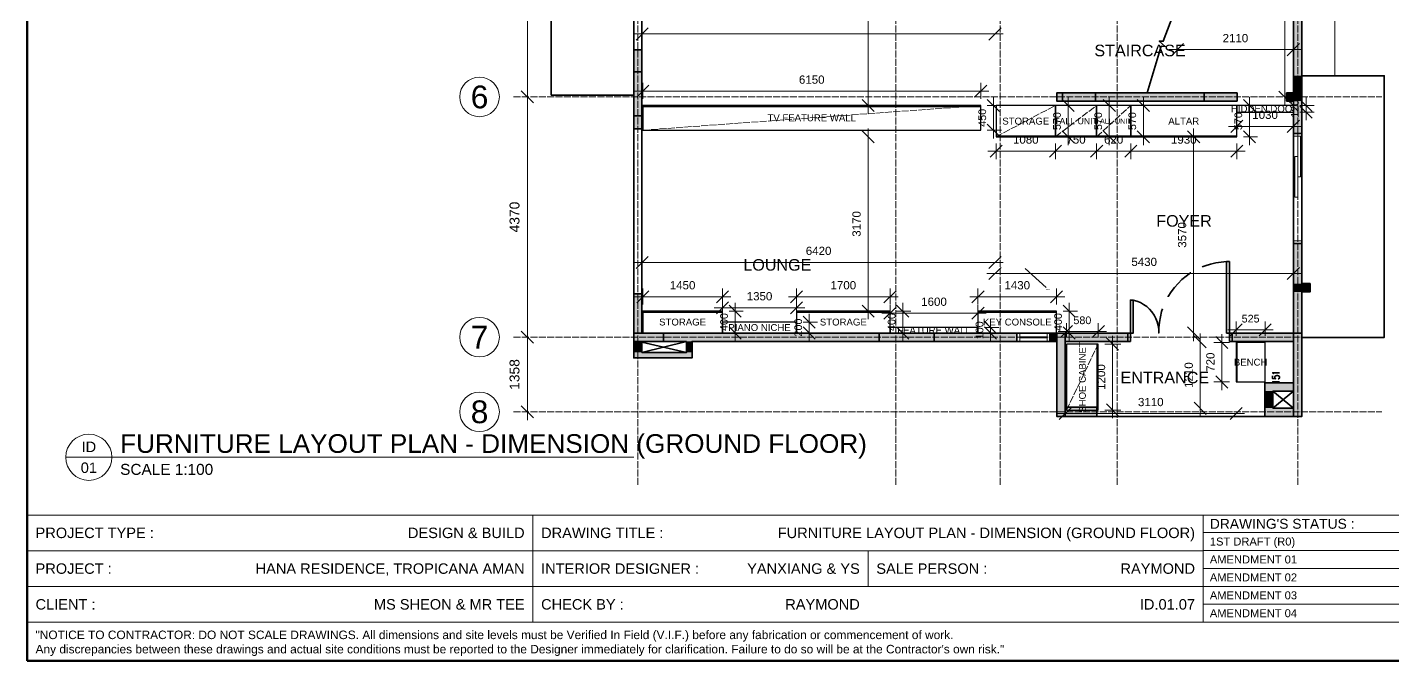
# Model space of a CAD drawing. Header units: millimetres. Extents: x 5 to 415, y 5 to 292.
# Drawn here: x 5 to 253.5, y 5 to 120.2 of the extents above; entities that cross this region are included whole.
import ezdxf
from ezdxf.enums import TextEntityAlignment as Align

# ---------------------------------------------------------------- set-up
doc = ezdxf.new("R2010")
doc.units = ezdxf.units.MM
doc.linetypes.add('DASHED', pattern=[1.524, 1.27, -0.254])
for name, color, linetype, lineweight in [('0-SHEET', 7, 'CONTINUOUS', 50), ('0-TITLE', 7, 'CONTINUOUS', 18), ('0-TITLE-TXT', 7, 'CONTINUOUS', 13), ('A-DOOR', 7, 'CONTINUOUS', 18), ('A-GRID', 8, 'DASHED', 13), ('A-GRID-TAG', 7, 'CONTINUOUS', 18), ('A-WALL', 250, 'CONTINUOUS', 35), ('A-WALL-FILL', 250, 'CONTINUOUS', 0), ('A-WIND', 7, 'CONTINUOUS', 13), ('I-DIM', 5, 'CONTINUOUS', 13), ('I-JOIN', 6, 'CONTINUOUS', 25), ('I-JOIN-HIDDEN', 6, 'DASHED', 13), ('I-ROOM', 7, 'CONTINUOUS', 13), ('I-TEXT', 7, 'CONTINUOUS', 13)]:
    doc.layers.add(name, color=color, linetype=linetype, lineweight=lineweight)
doc.styles.get("Standard").update_dxf_attribs({"font": 'arial.ttf'})

msp = doc.modelspace()

# ---------------------------------------------------------------- hatches: boundary and pattern name
at = {"layer": 'A-WALL-FILL', "true_color": 0x4d4d4d}
h = msp.add_hatch(color=7, dxfattribs=at)
h.dxf.hatch_style = 1
h.paths.add_polyline_path([(236.95, 138.06), (235.45, 138.06), (236.95, 111.39), (236.95, 138.06)])
h = msp.add_hatch(color=7, dxfattribs=at)
h.dxf.hatch_style = 1
h.paths.add_polyline_path([(235.45, 138.06), (236.95, 111.39), (235.45, 111.39), (235.45, 138.06)])
h = msp.add_hatch(color=7, dxfattribs=at)
h.dxf.hatch_style = 1
h.paths.add_polyline_path([(116.85, 116.13), (115.35, 116.13), (116.85, 107.89), (116.85, 116.13)])
h = msp.add_hatch(color=7, dxfattribs=at)
h.dxf.hatch_style = 1
h.paths.add_polyline_path([(115.35, 116.13), (116.85, 107.89), (115.35, 107.89), (115.35, 116.13)])
h = msp.add_hatch(color=7, dxfattribs=at)
h.dxf.hatch_style = 1
h.paths.add_polyline_path([(116.85, 104.09), (116.85, 112.09), (115.35, 104.09), (116.85, 104.09)])
h = msp.add_hatch(color=7, dxfattribs=at)
h.dxf.hatch_style = 1
h.paths.add_polyline_path([(116.85, 112.09), (115.35, 104.09), (115.35, 112.09), (116.85, 112.09)])
h = msp.add_hatch(color=7, dxfattribs=at)
h.dxf.hatch_style = 1
h.paths.add_polyline_path([(236.95, 111.39), (235.45, 111.39), (236.95, 108.29), (236.95, 111.39)])
h = msp.add_hatch(color=7, dxfattribs=at)
h.dxf.hatch_style = 1
h.paths.add_polyline_path([(235.45, 111.39), (236.95, 108.29), (235.45, 108.29), (235.45, 111.39)])
h = msp.add_hatch(color=7, dxfattribs=at)
h.dxf.hatch_style = 1
h.paths.add_polyline_path([(116.85, 107.89), (115.35, 107.89), (116.85, 101.73), (116.85, 107.89)])
h = msp.add_hatch(color=7, dxfattribs=at)
h.dxf.hatch_style = 1
h.paths.add_polyline_path([(115.35, 107.89), (116.85, 101.73), (115.35, 101.73), (115.35, 107.89)])
h = msp.add_hatch(color=7, dxfattribs=at)
h.dxf.hatch_style = 1
h.paths.add_polyline_path([(225.15, 108.29), (192.34, 108.29), (225.15, 106.79), (225.15, 108.29)])
h = msp.add_hatch(color=7, dxfattribs=at)
h.dxf.hatch_style = 1
h.paths.add_polyline_path([(192.34, 108.29), (225.15, 106.79), (192.34, 106.79), (192.34, 108.29)])
h = msp.add_hatch(color=7, dxfattribs=at)
h.dxf.hatch_style = 1
h.paths.add_polyline_path([(199.4, 106.79), (199.4, 108.29), (193.4, 106.79), (199.4, 106.79)])
h = msp.add_hatch(color=7, dxfattribs=at)
h.dxf.hatch_style = 1
h.paths.add_polyline_path([(199.4, 108.29), (193.4, 106.79), (193.4, 108.29), (199.4, 108.29)])
h = msp.add_hatch(color=7, dxfattribs=at)
h.dxf.hatch_style = 1
h.paths.add_polyline_path([(225.15, 106.79), (225.15, 108.29), (219.15, 106.79), (225.15, 106.79)])
h = msp.add_hatch(color=7, dxfattribs=at)
h.dxf.hatch_style = 1
h.paths.add_polyline_path([(225.15, 108.29), (219.15, 106.79), (219.15, 108.29), (225.15, 108.29)])
h = msp.add_hatch(color=7, dxfattribs=at)
h.dxf.hatch_style = 1
h.paths.add_polyline_path([(236.95, 108.29), (234.15, 108.29), (236.95, 106.79), (236.95, 108.29)])
h = msp.add_hatch(color=7, dxfattribs=at)
h.dxf.hatch_style = 1
h.paths.add_polyline_path([(234.15, 108.29), (236.95, 106.79), (234.15, 106.79), (234.15, 108.29)])
h = msp.add_hatch(color=7, dxfattribs=at)
h.dxf.hatch_style = 1
h.paths.add_polyline_path([(236.95, 106.79), (235.45, 106.79), (236.95, 100.89), (236.95, 106.79)])
h = msp.add_hatch(color=7, dxfattribs=at)
h.dxf.hatch_style = 1
h.paths.add_polyline_path([(235.45, 106.79), (236.95, 100.89), (235.45, 100.89), (235.45, 106.79)])
h = msp.add_hatch(color=7, dxfattribs=at)
h.dxf.hatch_style = 1
h.paths.add_polyline_path([(236.95, 80.89), (235.45, 80.89), (236.95, 73.59), (236.95, 80.89)])
h = msp.add_hatch(color=7, dxfattribs=at)
h.dxf.hatch_style = 1
h.paths.add_polyline_path([(235.45, 80.89), (236.95, 73.59), (235.45, 73.59), (235.45, 80.89)])
h = msp.add_hatch(color=7, dxfattribs=at)
h.dxf.hatch_style = 1
h.paths.add_polyline_path([(190.44, 72.59), (190.44, 72.51), (191.14, 72.61), (190.44, 72.59)])
h = msp.add_hatch(color=7, dxfattribs=at)
h.dxf.hatch_style = 1
h.paths.add_polyline_path([(190.44, 72.51), (191.14, 72.61), (191.14, 72.55), (190.44, 72.51)])
h = msp.add_hatch(color=7, dxfattribs=at)
h.dxf.hatch_style = 1
h.paths.add_polyline_path([(238.45, 73.59), (235.45, 73.59), (238.45, 72.09), (238.45, 73.59)])
h = msp.add_hatch(color=7, dxfattribs=at)
h.dxf.hatch_style = 1
h.paths.add_polyline_path([(235.45, 73.59), (238.45, 72.09), (235.45, 72.09), (235.45, 73.59)])
h = msp.add_hatch(color=7, dxfattribs=at)
h.dxf.hatch_style = 1
h.paths.add_polyline_path([(236.95, 72.09), (235.45, 72.09), (236.95, 64.59), (236.95, 72.09)])
h = msp.add_hatch(color=7, dxfattribs=at)
h.dxf.hatch_style = 1
h.paths.add_polyline_path([(235.45, 72.09), (236.95, 64.59), (235.45, 64.59), (235.45, 72.09)])
h = msp.add_hatch(color=7, dxfattribs=at)
h.dxf.hatch_style = 1
h.paths.add_polyline_path([(116.85, 71.73), (115.35, 71.73), (116.85, 64.59), (116.85, 71.73)])
h = msp.add_hatch(color=7, dxfattribs=at)
h.dxf.hatch_style = 1
h.paths.add_polyline_path([(115.35, 71.73), (116.85, 64.59), (115.35, 64.59), (115.35, 71.73)])
h = msp.add_hatch(color=7, dxfattribs=at)
h.dxf.hatch_style = 1
h.paths.add_polyline_path([(120.75, 64.59), (115.35, 64.59), (120.75, 63.09), (120.75, 64.59)])
h = msp.add_hatch(color=7, dxfattribs=at)
h.dxf.hatch_style = 1
h.paths.add_polyline_path([(115.35, 64.59), (120.75, 63.09), (115.35, 63.09), (115.35, 64.59)])
h = msp.add_hatch(color=7, dxfattribs=at)
h.dxf.hatch_style = 1
h.paths.add_polyline_path([(116.85, 63.09), (115.35, 63.09), (116.85, 61.09), (116.85, 63.09)])
h = msp.add_hatch(color=7, dxfattribs=at)
h.dxf.hatch_style = 1
h.paths.add_polyline_path([(115.35, 63.09), (116.85, 61.09), (115.35, 61.09), (115.35, 63.09)])
h = msp.add_hatch(color=7, dxfattribs=at)
h.dxf.hatch_style = 1
h.paths.add_polyline_path([(185.1, 64.59), (120.75, 64.59), (185.1, 63.09), (185.1, 64.59)])
h = msp.add_hatch(color=7, dxfattribs=at)
h.dxf.hatch_style = 1
h.paths.add_polyline_path([(120.75, 64.59), (185.1, 63.09), (120.75, 63.09), (120.75, 64.59)])
h = msp.add_hatch(color=7, dxfattribs=at)
h.dxf.hatch_style = 1
h.paths.add_polyline_path([(125.97, 63.09), (124.97, 63.09), (125.97, 61.09), (125.97, 63.09)])
h = msp.add_hatch(color=7, dxfattribs=at)
h.dxf.hatch_style = 1
h.paths.add_polyline_path([(124.97, 63.09), (125.97, 61.09), (124.97, 61.09), (124.97, 63.09)])
h = msp.add_hatch(color=7, dxfattribs=at)
h.dxf.hatch_style = 1
h.paths.add_polyline_path([(170.04, 64.59), (160.04, 64.59), (170.04, 63.09), (170.04, 64.59)])
h = msp.add_hatch(color=7, dxfattribs=at)
h.dxf.hatch_style = 1
h.paths.add_polyline_path([(160.04, 64.59), (170.04, 63.09), (160.04, 63.09), (160.04, 64.59)])
h = msp.add_hatch(color=7, dxfattribs=at)
h.dxf.hatch_style = 1
h.paths.add_polyline_path([(192.34, 64.59), (191.1, 64.59), (192.34, 63.09), (192.34, 64.59)])
h = msp.add_hatch(color=7, dxfattribs=at)
h.dxf.hatch_style = 1
h.paths.add_polyline_path([(191.1, 64.59), (192.34, 63.09), (191.1, 63.09), (191.1, 64.59)])
h = msp.add_hatch(color=7, dxfattribs=at)
h.dxf.hatch_style = 1
h.paths.add_polyline_path([(193.84, 64.59), (192.34, 64.59), (193.84, 49.44), (193.84, 64.59)])
h = msp.add_hatch(color=7, dxfattribs=at)
h.dxf.hatch_style = 1
h.paths.add_polyline_path([(192.34, 64.59), (193.84, 49.44), (192.34, 49.44), (192.34, 64.59)])
h = msp.add_hatch(color=7, dxfattribs=at)
h.dxf.hatch_style = 1
h.paths.add_polyline_path([(205.25, 64.59), (193.84, 64.59), (205.25, 63.09), (205.25, 64.59)])
h = msp.add_hatch(color=7, dxfattribs=at)
h.dxf.hatch_style = 1
h.paths.add_polyline_path([(193.84, 64.59), (205.25, 63.09), (193.84, 63.09), (193.84, 64.59)])
h = msp.add_hatch(color=7, dxfattribs=at)
h.dxf.hatch_style = 1
h.paths.add_polyline_path([(235.45, 64.59), (224.25, 64.59), (235.45, 63.09), (235.45, 64.59)])
h = msp.add_hatch(color=7, dxfattribs=at)
h.dxf.hatch_style = 1
h.paths.add_polyline_path([(224.25, 64.59), (235.45, 63.09), (224.25, 63.09), (224.25, 64.59)])
h = msp.add_hatch(color=7, dxfattribs=at)
h.dxf.hatch_style = 1
h.paths.add_polyline_path([(236.95, 64.59), (235.45, 64.59), (236.95, 49.44), (236.95, 64.59)])
h = msp.add_hatch(color=7, dxfattribs=at)
h.dxf.hatch_style = 1
h.paths.add_polyline_path([(235.45, 64.59), (236.95, 49.44), (235.45, 49.44), (235.45, 64.59)])
h = msp.add_hatch(color=7, dxfattribs=at)
h.dxf.hatch_style = 1
h.paths.add_polyline_path([(125.97, 61.09), (115.35, 61.09), (125.97, 60.09), (125.97, 61.09)])
h = msp.add_hatch(color=7, dxfattribs=at)
h.dxf.hatch_style = 1
h.paths.add_polyline_path([(115.35, 61.09), (125.97, 60.09), (115.35, 60.09), (115.35, 61.09)])
h = msp.add_hatch(color=7, dxfattribs=at)
h.dxf.hatch_style = 1
h.paths.add_polyline_path([(235.45, 55.53), (230.19, 55.53), (235.45, 54.03), (235.45, 55.53)])
h = msp.add_hatch(color=7, dxfattribs=at)
h.dxf.hatch_style = 1
h.paths.add_polyline_path([(230.19, 55.53), (235.45, 54.03), (230.19, 54.03), (230.19, 55.53)])
h = msp.add_hatch(color=7, dxfattribs=at)
h.dxf.hatch_style = 1
h.paths.add_polyline_path([(231.69, 54.03), (230.19, 54.03), (231.69, 50.94), (231.69, 54.03)])
h = msp.add_hatch(color=7, dxfattribs=at)
h.dxf.hatch_style = 1
h.paths.add_polyline_path([(230.19, 54.03), (231.69, 50.94), (230.19, 50.94), (230.19, 54.03)])
h = msp.add_hatch(color=7, dxfattribs=at)
h.dxf.hatch_style = 1
h.paths.add_polyline_path([(199.64, 51.1), (193.84, 51.1), (199.64, 49.44), (199.64, 51.1)])
h = msp.add_hatch(color=7, dxfattribs=at)
h.dxf.hatch_style = 1
h.paths.add_polyline_path([(193.84, 51.1), (199.64, 49.44), (193.84, 49.44), (193.84, 51.1)])
h = msp.add_hatch(color=7, dxfattribs=at)
h.dxf.hatch_style = 1
h.paths.add_polyline_path([(235.45, 50.94), (230.19, 50.94), (235.45, 49.44), (235.45, 50.94)])
h = msp.add_hatch(color=7, dxfattribs=at)
h.dxf.hatch_style = 1
h.paths.add_polyline_path([(230.19, 50.94), (235.45, 49.44), (230.19, 49.44), (230.19, 50.94)])

# ---------------------------------------------------------------- linework, layer by layer
at = {"layer": '0-SHEET'}
msp.add_lwpolyline([(5, 5), (415, 5), (415, 292), (5, 292)], close=True, dxfattribs=at)
at = {"layer": '0-TITLE'}
for p, q in [((5, 31.5), (415, 31.5)), ((97, 12), (97, 31.5)), ((219, 12), (219, 31.5)), ((219, 28.3), (287, 28.3)), ((5, 25), (219, 25)), ((158, 18.5), (158, 25)), ((219, 25.04), (287, 25.04)), ((219, 21.78), (287, 21.78)), ((5, 18.5), (219, 18.5)), ((219, 18.52), (287, 18.52)), ((219, 15.26), (287, 15.26)), ((5, 12), (415, 12))]:
    msp.add_line(p, q, dxfattribs=at)
at = {"layer": 'A-DOOR'}
for points in [[(235.45, 100.89), (236.95, 100.89), (236.95, 100.39), (235.45, 100.39), (235.45, 100.89)], [(235.45, 100.89), (235.45, 80.89), (236.95, 80.89), (236.95, 100.89), (235.45, 100.89)], [(236.69, 100.39), (236.69, 93.01), (236.19, 93.01), (236.19, 100.39), (236.69, 100.39)], [(236.19, 96.69), (236.19, 89.33), (235.69, 89.33), (235.69, 96.69), (236.19, 96.69)], [(235.45, 81.39), (235.45, 80.89), (236.95, 80.89), (236.95, 81.39), (235.45, 81.39)], [(191.1, 63.09), (185.1, 63.09), (185.1, 64.59), (191.1, 64.59), (191.1, 63.09)], [(185.1, 63.09), (185.6, 63.09), (185.6, 64.59), (185.1, 64.59), (185.1, 63.09)], [(185.6, 63.93), (190.6, 63.93)], [(185.6, 63.73), (190.6, 63.73)], [(190.6, 63.09), (191.1, 63.09), (191.1, 64.59), (190.6, 64.59), (190.6, 63.09)]]:
    msp.add_lwpolyline(points, dxfattribs=at)
at = {"layer": 'A-GRID'}
for p, q in [((116.1, 37), (116.1, 272)), ((163.04, 37), (163.04, 272)), ((182.04, 37), (182.04, 272)), ((203.34, 37), (203.34, 272)), ((236.2, 37), (236.2, 272)), ((93.5, 107.55), (251.5, 107.55)), ((93.5, 63.85), (251.5, 63.85)), ((93.5, 50.27), (251.5, 50.27))]:
    msp.add_line(p, q, dxfattribs=at)
at = {"layer": 'A-GRID-TAG'}
for centre in [(87.3, 107.55), (87.3, 63.85), (87.3, 50.27)]:
    msp.add_circle(centre, 3.6, dxfattribs=at)
at = {"layer": 'A-WALL'}
for points in [[(100.35, 107.89), (115.35, 107.89), (115.35, 156.18), (100.35, 156.18), (100.35, 107.89)], [(116.85, 116.13), (115.35, 116.13), (115.35, 147.92), (116.85, 147.92), (116.85, 116.13)], [(235.45, 100.89), (235.45, 106.79), (234.15, 106.79), (234.15, 108.29), (235.45, 108.29), (235.45, 138.06), (236.95, 138.06), (236.95, 100.89), (235.45, 100.89)], [(208.81, 108.29), (211.37, 116.76), (212.09, 116.74), (210.99, 117.7), (211.71, 117.68), (214.27, 124.36)], [(116.85, 101.73), (115.35, 101.73), (115.35, 116.13), (116.85, 116.13), (116.85, 101.73)], [(116.85, 112.09), (116.85, 104.09), (115.35, 104.09), (115.35, 112.09), (116.85, 112.09)], [(236.95, 73.59), (236.95, 111.39), (251.95, 111.39), (251.95, 63.79), (236.95, 63.79), (236.95, 72.09)], [(225.15, 108.29), (192.34, 108.29), (192.34, 106.79), (225.15, 106.79), (225.15, 108.29)], [(199.4, 106.79), (193.4, 106.79), (193.4, 108.29), (199.4, 108.29), (199.4, 106.79)], [(225.15, 106.79), (219.15, 106.79), (219.15, 108.29), (225.15, 108.29), (225.15, 106.79)], [(115.35, 71.73), (116.85, 71.73), (116.85, 101.73), (115.35, 101.73), (115.35, 71.73)], [(235.45, 80.89), (236.95, 80.89), (236.95, 100.89), (235.45, 100.89), (235.45, 80.89)], [(235.45, 64.59), (235.45, 80.89), (236.95, 80.89), (236.95, 73.59), (238.45, 73.59), (238.45, 72.09), (236.95, 72.09), (236.95, 64.59), (236.95, 49.44), (230.19, 49.44), (230.19, 55.53), (235.45, 55.53), (235.45, 63.09), (230.19, 63.09), (224.25, 63.09), (224.25, 64.59), (235.45, 64.59)], [(223.25, 77.59), (222.25, 77.51), (221.27, 77.37), (220.31, 77.15), (219.35, 76.85), (218.83, 76.63)], [(223.25, 64.59), (223.75, 64.59), (223.75, 77.59), (223.25, 77.59), (223.25, 64.59)], [(186.58, 76.35), (190.42, 72.89)], [(216.71, 75.53), (216.69, 75.53), (215.87, 74.95), (215.11, 74.31), (214.41, 73.63), (213.75, 72.87), (213.15, 72.07), (212.61, 71.23), (212.61, 71.21)], [(185.1, 64.59), (116.85, 64.59), (116.85, 71.73), (115.35, 71.73), (115.35, 64.59), (115.35, 60.09), (125.97, 60.09), (125.97, 63.09), (185.1, 63.09), (185.1, 64.59)], [(205.75, 64.59), (206.25, 64.59), (206.25, 70.59), (205.75, 70.59), (205.75, 64.59)], [(211.61, 69.03), (211.43, 68.51), (211.19, 67.55), (211.01, 66.57), (210.91, 65.57), (210.89, 64.59), (210.89, 65.27), (210.79, 65.95), (210.61, 66.61), (210.37, 67.25), (210.05, 67.87), (209.67, 68.43), (209.21, 68.95), (208.71, 69.41), (208.15, 69.81), (207.55, 70.13), (206.91, 70.39), (206.25, 70.59)], [(120.75, 63.09), (120.75, 64.59), (115.35, 64.59), (115.35, 63.09), (120.75, 63.09)], [(124.97, 63.09), (124.97, 61.09), (116.85, 61.09), (116.85, 63.09), (124.97, 63.09)], [(116.85, 61.09), (124.97, 63.09)], [(116.85, 62.97), (124.97, 61.09)], [(160.04, 64.59), (170.04, 64.59), (170.04, 63.09), (160.04, 63.09), (160.04, 64.59)], [(191.1, 64.59), (191.1, 63.09), (185.1, 63.09), (185.1, 64.59), (191.1, 64.59)], [(192.34, 63.09), (191.1, 63.09), (191.1, 64.59), (205.25, 64.59), (205.25, 63.09), (193.84, 63.09)], [(192.34, 64.59), (192.34, 49.44), (193.84, 49.44), (193.84, 64.59), (192.34, 64.59)], [(205.25, 63.09), (193.84, 63.09), (193.84, 51.1), (199.64, 51.1), (199.64, 49.44), (193.84, 49.44), (192.34, 49.44), (192.34, 63.09)], [(205.25, 63.09), (205.25, 64.59), (205.75, 64.59), (205.75, 63.09), (205.25, 63.09)], [(206.25, 64.59), (205.25, 64.59)], [(205.25, 63.09), (205.75, 63.09)], [(224.25, 64.59), (223.25, 64.59)], [(223.75, 63.09), (223.75, 64.59), (224.25, 64.59), (224.25, 63.09), (223.75, 63.09)], [(223.75, 63.09), (224.25, 63.09)], [(235.45, 64.59), (235.45, 49.44), (236.95, 49.44), (236.95, 64.59), (235.45, 64.59)], [(231.87, 57.15), (231.81, 57.23), (231.63, 57.37), (232.87, 57.37)], [(231.63, 56.79), (231.63, 56.33), (232.17, 56.29), (232.11, 56.33), (232.05, 56.47), (232.05, 56.61), (232.11, 56.73), (232.23, 56.83), (232.39, 56.87), (232.51, 56.87), (232.69, 56.83), (232.81, 56.73), (232.87, 56.61), (232.87, 56.47), (232.81, 56.33), (232.75, 56.29), (232.63, 56.25)], [(231.87, 55.53), (231.81, 55.63), (231.63, 55.75), (232.87, 55.75)], [(235.45, 54.03), (231.69, 50.94), (231.69, 54.03), (235.45, 54.03), (235.45, 50.94), (231.69, 50.94)], [(235.45, 50.94), (231.69, 54.03)], [(199.64, 49.44), (230.19, 49.44)]]:
    msp.add_lwpolyline(points, dxfattribs=at)
at = {"layer": 'A-WIND'}
msp.add_lwpolyline([(236.95, 111.39), (242.95, 111.39), (242.95, 157.58), (242.95, 163.58), (234.91, 163.58), (234.91, 209.47), (228.47, 209.47)], dxfattribs=at)
at = {"layer": 'I-DIM', "color": 5}
for p, q in [((158, 104.5), (158, 147.5)), ((233.85, 106), (233.85, 140.3)), ((115.8, 117.9), (118, 120.1)), ((180, 117.9), (182.2, 120.1)), ((115.4, 119), (182.6, 119)), ((213.2, 115.05), (215.4, 117.25)), ((234.3, 115.05), (236.5, 117.25)), ((212.8, 116.15), (236.9, 116.15)), ((159.1, 104.9), (156.9, 107.1)), ((234.95, 106.4), (232.75, 108.6)), ((159.1, 99.2), (156.9, 101.4)), ((158, 67.1), (158, 101.8)), ((218.35, 99.2), (216.15, 101.4)), ((217.25, 63.1), (217.25, 101.8)), ((115.4, 77.45), (182.6, 77.45)), ((115.8, 76.35), (118, 78.55)), ((180, 76.35), (182.2, 78.55)), ((179.6, 75.45), (236.9, 75.45)), ((180, 74.35), (182.2, 76.55)), ((234.3, 74.35), (236.5, 76.55)), ((159.1, 67.5), (156.9, 69.7)), ((218.35, 63.5), (216.15, 65.7)), ((219.55, 61.9), (217.35, 64.1)), ((218.45, 49.4), (218.45, 64.5)), ((192.4, 49.95), (226.5, 49.95)), ((192.8, 48.85), (195, 51.05)), ((219.55, 49.8), (217.35, 52)), ((223.9, 48.85), (226.1, 51.05))]:
    msp.add_line(p, q, dxfattribs=at)
at = {"layer": 'I-DIM'}
for p, q in [((96, 106.05), (96, 141.1)), ((115.9, 107.5), (118.1, 109.7)), ((117, 107.2), (117, 110.1)), ((177.4, 107.5), (179.6, 109.7)), ((178.5, 107.2), (178.5, 110.1)), ((97.1, 106.45), (94.9, 108.65)), ((97.1, 106.45), (94.9, 108.65)), ((96, 62.35), (96, 109.05)), ((115.5, 108.6), (180, 108.6)), ((181.9, 104.9), (179.7, 107.1)), ((180.8, 100), (180.8, 107.5)), ((195.5, 104.9), (193.3, 107.1)), ((194.4, 98.8), (194.4, 107.5)), ((203, 104.9), (200.8, 107.1)), ((201.9, 98.8), (201.9, 107.5)), ((209.2, 104.9), (207, 107.1)), ((208.1, 98.8), (208.1, 107.5)), ((228.5, 104.9), (226.3, 107.1)), ((227.4, 98.8), (227.4, 107.5)), ((238.8, 104.9), (236.6, 107.1)), ((237.7, 103.3), (237.7, 107.5)), ((179.7, 106), (182.3, 106)), ((193.3, 106), (195.9, 106)), ((200.8, 106), (203.4, 106)), ((207, 106), (209.6, 106)), ((226.3, 106), (228.9, 106)), ((236.6, 106), (239.2, 106)), ((238.8, 103.7), (236.6, 105.9)), ((236.6, 104.8), (239.2, 104.8)), ((181.9, 100.4), (179.7, 102.6)), ((223.6, 102.2), (236.9, 102.2)), ((224, 101.1), (226.2, 103.3)), ((225.1, 103.6), (225.1, 100.7)), ((234.3, 101.1), (236.5, 103.3)), ((235.4, 103.6), (235.4, 100.7)), ((179.7, 101.5), (182.3, 101.5)), ((195.5, 99.2), (193.3, 101.4)), ((193.3, 100.3), (195.9, 100.3)), ((203, 99.2), (200.8, 101.4)), ((200.8, 100.3), (203.4, 100.3)), ((209.2, 99.2), (207, 101.4)), ((207, 100.3), (209.6, 100.3)), ((228.5, 99.2), (226.3, 101.4)), ((226.3, 100.3), (228.9, 100.3)), ((179.8, 97.7), (193.6, 97.7)), ((180.2, 96.6), (182.4, 98.8)), ((181.3, 99.1), (181.3, 96.2)), ((190.6, 97.7), (201.1, 97.7)), ((191, 96.6), (193.2, 98.8)), ((191, 96.6), (193.2, 98.8)), ((192.1, 99.1), (192.1, 96.2)), ((192.1, 99.1), (192.1, 96.2)), ((198.1, 97.7), (207.3, 97.7)), ((198.5, 96.6), (200.7, 98.8)), ((198.5, 96.6), (200.7, 98.8)), ((199.6, 99.1), (199.6, 96.2)), ((199.6, 99.1), (199.6, 96.2)), ((204.3, 97.7), (226.6, 97.7)), ((204.7, 96.6), (206.9, 98.8)), ((204.7, 96.6), (206.9, 98.8)), ((205.8, 99.1), (205.8, 96.2)), ((205.8, 99.1), (205.8, 96.2)), ((224, 96.6), (226.2, 98.8)), ((225.1, 99.1), (225.1, 96.2)), ((115.9, 70.1), (118.1, 72.3)), ((117, 69.8), (117, 72.7)), ((130.4, 70.1), (132.6, 72.3)), ((131.5, 69.8), (131.5, 72.7)), ((143.9, 70.1), (146.1, 72.3)), ((145, 69.8), (145, 72.7)), ((160.9, 70.1), (163.1, 72.3)), ((162, 69.8), (162, 72.7)), ((176.9, 70.1), (179.1, 72.3)), ((178, 69.8), (178, 72.7)), ((191.2, 70.1), (193.4, 72.3)), ((192.3, 69.8), (192.3, 72.7)), ((115.5, 71.2), (133, 71.2)), ((130.4, 68.1), (132.6, 70.3)), ((131.5, 67.8), (131.5, 70.7)), ((134.9, 67.5), (132.7, 69.7)), ((133.8, 63.1), (133.8, 70.1)), ((143.5, 71.2), (163.5, 71.2)), ((143.9, 68.1), (146.1, 70.3)), ((145, 67.8), (145, 70.7)), ((162, 66.8), (162, 69.7)), ((165.4, 67.5), (163.2, 69.7)), ((164.3, 63.1), (164.3, 70.1)), ((176.5, 71.2), (193.8, 71.2)), ((178, 66.8), (178, 69.7)), ((195.7, 67.5), (193.5, 69.7)), ((194.6, 63.1), (194.6, 70.1)), ((130, 69.2), (146.5, 69.2)), ((132.7, 68.6), (135.3, 68.6)), ((148.4, 65.5), (146.2, 67.7)), ((147.3, 63.1), (147.3, 68.1)), ((160.5, 68.2), (179.5, 68.2)), ((160.9, 67.1), (163.1, 69.3)), ((163.2, 68.6), (165.8, 68.6)), ((176.9, 67.1), (179.1, 69.3)), ((180.3, 63.1), (180.3, 67.1)), ((193.5, 68.6), (196.1, 68.6)), ((97.1, 62.75), (94.9, 64.95)), ((97.1, 62.75), (94.9, 64.95)), ((96, 48.77), (96, 65.35)), ((134.9, 63.5), (132.7, 65.7)), ((146.2, 66.6), (148.8, 66.6)), ((148.4, 63.5), (146.2, 65.7)), ((165.4, 63.5), (163.2, 65.7)), ((181.4, 64.5), (179.2, 66.7)), ((181.4, 63.5), (179.2, 65.7)), ((179.2, 65.6), (181.8, 65.6)), ((192.6, 64.9), (201.4, 64.9)), ((193, 63.8), (195.2, 66)), ((195.7, 63.5), (193.5, 65.7)), ((194.1, 63.8), (194.1, 66.4)), ((198.8, 63.8), (201, 66)), ((199.9, 63.8), (199.9, 66.4)), ((223.5, 65.2), (231.75, 65.2)), ((223.9, 64.1), (226.1, 66.3)), ((225, 64.1), (225, 66.7)), ((229.15, 64.1), (231.35, 66.3)), ((230.25, 64.1), (230.25, 66.7)), ((132.7, 64.6), (135.3, 64.6)), ((146.2, 64.6), (148.8, 64.6)), ((163.2, 64.6), (165.8, 64.6)), ((179.2, 64.6), (181.8, 64.6)), ((193.5, 64.6), (196.1, 64.6)), ((201.1, 62.6), (204, 62.6)), ((203.6, 61.5), (201.4, 63.7)), ((202.5, 49.1), (202.5, 64.1)), ((223.8, 62.9), (220.9, 62.9)), ((223.5, 61.8), (221.3, 64)), ((222.4, 54.2), (222.4, 64.4)), ((223.8, 55.7), (220.9, 55.7)), ((223.5, 54.6), (221.3, 56.8)), ((97.1, 49.17), (94.9, 51.37)), ((201.1, 50.6), (204, 50.6)), ((203.6, 49.5), (201.4, 51.7))]:
    msp.add_line(p, q, dxfattribs=at)
at = {"layer": 'I-JOIN'}
for p, q in [((117, 105.8), (178.5, 105.8)), ((181.3, 100.5), (192.1, 100.5)), ((192.1, 100.5), (199.6, 100.5)), ((199.6, 100.5), (205.8, 100.5)), ((205.8, 100.5), (225.1, 100.5)), ((117, 68.4), (131.5, 68.4)), ((145, 68.4), (162, 68.4)), ((178, 68.4), (192.3, 68.4)), ((199.7, 50.6), (199.7, 62.6)), ((225.2, 55.7), (225.2, 62.9))]:
    msp.add_line(p, q, dxfattribs=at)
for points in [[(117, 101.5), (178.5, 101.5), (178.5, 106), (117, 106)], [(181.3, 100.3), (192.1, 100.3), (192.1, 106), (181.3, 106)], [(192.1, 100.3), (199.6, 100.3), (199.6, 106), (192.1, 106)], [(199.6, 100.3), (205.8, 100.3), (205.8, 106), (199.6, 106)], [(205.8, 100.3), (225.1, 100.3), (225.1, 106), (205.8, 106)], [(225.1, 104.8), (235.4, 104.8), (235.4, 106), (225.1, 106)], [(117, 64.6), (131.5, 64.6), (131.5, 68.6), (117, 68.6)], [(145, 64.6), (162, 64.6), (162, 68.6), (145, 68.6)], [(178, 64.6), (192.3, 64.6), (192.3, 68.6), (178, 68.6)], [(131.5, 64.6), (145, 64.6), (145, 66.6), (131.5, 66.6)], [(162, 64.6), (178, 64.6), (178, 65.6), (162, 65.6)], [(194.1, 50.6), (199.9, 50.6), (199.9, 62.6), (194.1, 62.6)], [(225, 55.7), (230.25, 55.7), (230.25, 62.9), (225, 62.9)]]:
    msp.add_lwpolyline(points, close=True, dxfattribs=at)
at = {"layer": 'I-JOIN-HIDDEN'}
for p, q in [((117, 101.5), (178.5, 106)), ((181.3, 100.3), (192.1, 106)), ((192.1, 100.3), (199.6, 106)), ((199.6, 100.3), (205.8, 106)), ((194.1, 50.6), (199.9, 62.6))]:
    msp.add_line(p, q, dxfattribs=at)
at = {"layer": 'I-TEXT'}
for p, q in [((12, 42), (20.4, 42)), ((20.4, 42), (115.4, 42))]:
    msp.add_line(p, q, dxfattribs=at)
msp.add_circle((16.2, 42), 4.2, dxfattribs=at)

# ---------------------------------------------------------------- texts
at = {"layer": '0-TITLE-TXT'}
for s, height, p in [("DRAWING'S STATUS :", 1.8, (220.2, 29.9)), ('PROJECT TYPE :', 1.9, (6.5, 28.25)), ('DRAWING TITLE :', 1.9, (98.5, 28.25)), ('1ST DRAFT (R0)', 1.45, (220.2, 26.67)), ('PROJECT :', 1.9, (6.5, 21.75)), ('INTERIOR DESIGNER :', 1.9, (98.5, 21.75)), ('SALE PERSON :', 1.9, (159.5, 21.75)), ('AMENDMENT 01', 1.45, (220.2, 23.41)), ('AMENDMENT 02', 1.45, (220.2, 20.15)), ('AMENDMENT 03', 1.45, (220.2, 16.89)), ('CLIENT :', 1.9, (6.5, 15.25)), ('CHECK BY :', 1.9, (98.5, 15.25)), ('AMENDMENT 04', 1.45, (220.2, 13.63)), ('"NOTICE TO CONTRACTOR: DO NOT SCALE DRAWINGS. All dimensions and site levels must be Verified In Field (V.I.F.) before any fabrication or commencement of work.', 1.55, (6.5, 9.7)), ('Any discrepancies between these drawings and actual site conditions must be reported to the Designer immediately for clarification. Failure to do so will be at the Contractor\'s own risk."', 1.55, (6.5, 7.1))]:
    msp.add_text(s, height=height, dxfattribs=at).set_placement(p, align=Align.MIDDLE_LEFT)
for s, p in [('DESIGN & BUILD', (95.5, 28.25)), ('FURNITURE LAYOUT PLAN - DIMENSION (GROUND FLOOR)', (217.5, 28.25)), ('HANA RESIDENCE, TROPICANA AMAN', (95.5, 21.75)), ('YANXIANG & YS', (156.5, 21.75)), ('RAYMOND', (217.5, 21.75)), ('MS SHEON & MR TEE', (95.5, 15.25)), ('RAYMOND', (156.5, 15.25)), ('ID.01.07', (217.5, 15.25))]:
    msp.add_text(s, height=1.9, dxfattribs=at).set_placement(p, align=Align.MIDDLE_RIGHT)
at = {"layer": 'A-GRID-TAG'}
for s, p in [('6', (87.3, 107.55)), ('7', (87.3, 63.85)), ('8', (87.3, 50.27))]:
    msp.add_text(s, height=4.14, dxfattribs=at).set_placement(p, align=Align.MIDDLE_CENTER)
at = {"layer": 'I-DIM', "color": 5}
for s, p in [('2110', (224.85, 117.05)), ('6420', (149, 78.35)), ('5430', (208.25, 76.35)), ('3110', (209.45, 50.85))]:
    msp.add_text(s, height=1.5, dxfattribs=at).set_placement(p, align=Align.BOTTOM_CENTER)
at = {"layer": 'I-DIM'}
for s, height, p in [('6150', 1.5, (147.75, 109.5)), ('1030', 1.5, (230.25, 103.1)), ('1080', 1.5, (186.7, 98.6)), ('750', 1.5, (195.85, 98.6)), ('620', 1.5, (202.7, 98.6)), ('1930', 1.5, (215.45, 98.6)), ('1450', 1.5, (124.25, 72.1)), ('1350', 1.5, (138.25, 70.1)), ('1700', 1.5, (153.5, 72.1)), ('1430', 1.5, (185.15, 72.1)), ('1600', 1.5, (170, 69.1)), ('580', 1.4, (197, 65.8)), ('525', 1.4, (227.62, 66.1))]:
    msp.add_text(s, height=height, dxfattribs=at).set_placement(p, align=Align.BOTTOM_CENTER)
for s, height, p in [('120', 1.4, (236.8, 105.4)), ('450', 1.4, (179.9, 103.75)), ('570', 1.4, (193.5, 103.15)), ('570', 1.4, (201, 103.15)), ('570', 1.4, (207.2, 103.15)), ('570', 1.4, (226.5, 103.15)), ('4370', 1.8, (95.1, 85.7)), ('400', 1.4, (132.9, 66.6)), ('200', 1.4, (146.4, 65.6)), ('400', 1.4, (163.4, 66.6)), ('400', 1.4, (193.7, 66.6)), ('100', 1.4, (179.4, 65.1)), ('1358', 1.8, (95.1, 57.06)), ('720', 1.5, (221.5, 59.3)), ('1200', 1.5, (201.6, 56.6))]:
    msp.add_text(s, height=height, rotation=90, dxfattribs=at).set_placement(p, align=Align.BOTTOM_CENTER)
at = {"layer": 'I-DIM', "color": 5}
for s, p in [('3170', (157.1, 84.45)), ('3570', (216.35, 82.45)), ('1210', (217.55, 56.95))]:
    msp.add_text(s, height=1.5, rotation=90, dxfattribs=at).set_placement(p, align=Align.BOTTOM_CENTER)
at = {"layer": 'I-JOIN'}
for s, height, p in [('TV FEATURE WALL', 1.25, (147.75, 103.75)), ('HIDDEN DOOR', 1.25, (230.25, 105.4)), ('STORAGE', 1.25, (186.7, 103.15)), ('TALL UNIT', 1.142, (195.85, 103.15)), ('TALL UNIT', 0.944, (202.7, 103.15)), ('ALTAR', 1.25, (215.45, 103.15)), ('STORAGE', 1.25, (124.25, 66.6)), ('STORAGE', 1.25, (153.5, 66.6)), ('KEY CONSOLE', 1.25, (185.15, 66.6)), ('PIANO NICHE', 1.25, (138.25, 65.6)), ('FEATURE WALL', 1.25, (170, 65.1)), ('BENCH', 1.25, (227.62, 59.3))]:
    msp.add_text(s, height=height, dxfattribs=at).set_placement(p, align=Align.MIDDLE_CENTER)
msp.add_text('SHOE CABINET', height=1.25, rotation=90, dxfattribs=at).set_placement((197, 56.6), align=Align.MIDDLE_CENTER)
at = {"layer": 'I-ROOM'}
for s, p in [('STAIRCASE', (207.5, 116)), ('FOYER', (215.5, 85)), ('LOUNGE', (141.5, 77)), ('ENTRANCE', (212, 56.5))]:
    msp.add_text(s, height=2.1, dxfattribs=at).set_placement(p, align=Align.MIDDLE_CENTER)
at = {"layer": 'I-TEXT'}
for s, p in [('ID', (16.2, 43.9)), ('01', (16.2, 40.1))]:
    msp.add_text(s, height=1.9, dxfattribs=at).set_placement(p, align=Align.MIDDLE_CENTER)
for s, height, p in [('FURNITURE LAYOUT PLAN - DIMENSION (GROUND FLOOR)', 3.4, (21.9, 42.8)), ('SCALE 1:100', 2, (21.9, 38.8))]:
    msp.add_text(s, height=height, dxfattribs=at).set_placement(p)

doc.saveas('drawing.dxf')
